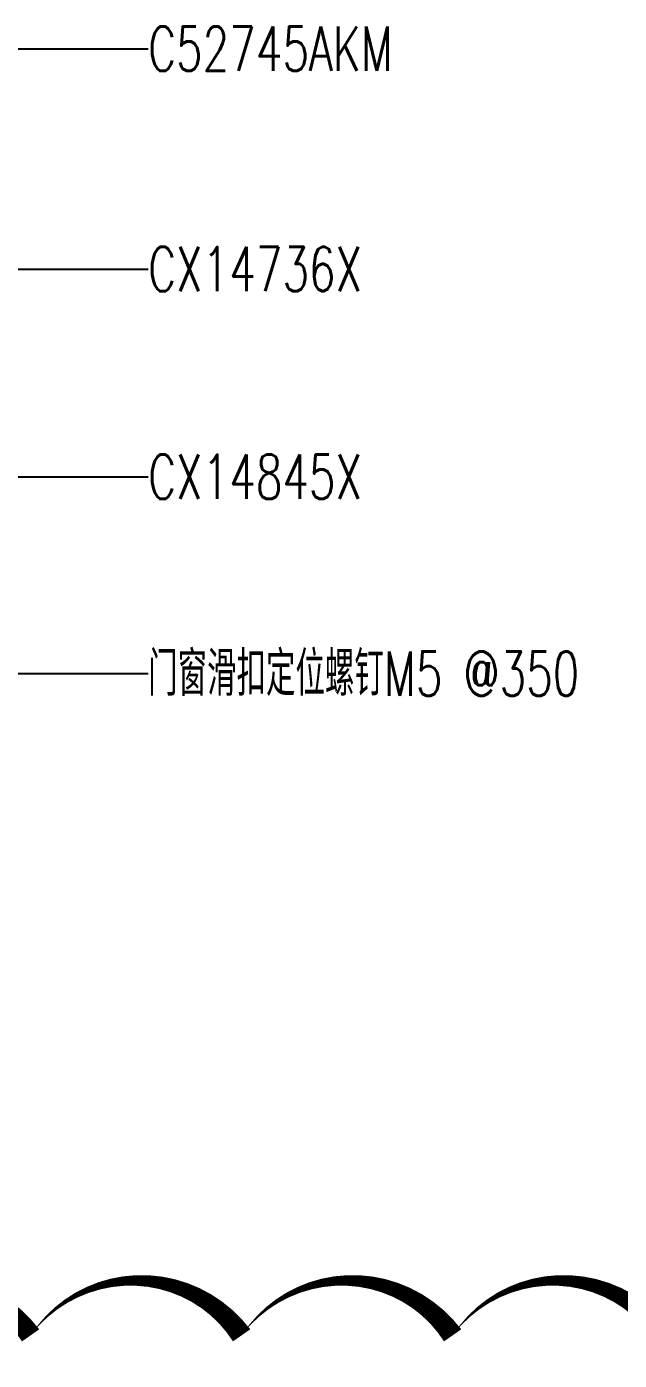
# Model space of a CAD drawing. Extents: x -160106 to 966792, y -663931 to 1550022.
# Drawn here: x -29972.4 to -29832, y -86441.8 to -86125.7 of the extents above; entities that cross this region are included whole.
import ezdxf
from ezdxf.enums import TextEntityAlignment as Align

# ---------------------------------------------------------------- set-up
doc = ezdxf.new("R2010")
doc.units = 0
for name, color, linetype in [('!ZN1-文字-7', 7, 'Continuous'), ('!ZN1-标注-173', 173, 'Continuous'), ('DIM', 173, 'Continuous')]:
    doc.layers.add(name, color=color, linetype=linetype)
doc.styles.add('ZNDimTStyle', font='ROMANS.shx', dxfattribs={"width": 0.7, "bigfont": 'CHINESE.shx'})
doc.styles.add('ZNTextStyle', font='ROMANS.shx', dxfattribs={"width": 0.7, "bigfont": 'CHINESE.shx'})
doc.dimstyles.new('ZN机械-3', dxfattribs={"dimscale": 3, "dimtxt": 2.5, "dimasz": 1.5, "dimexe": 1, "dimexo": 2, "dimgap": 0.9, "dimtad": 1, "dimdec": 0, "dimzin": 0, "dimdsep": 46, "dimtxsty": 'ZNDimTStyle', "dimcen": 2.5, "dimdle": 1, "dimclrd": 173, "dimclre": 173, "dimclrt": 7, "dimazin": 2, "dimtfac": 1, "dimtdec": 4, "dimtix": 1, "dimtmove": 2, "dimatfit": 3, "dimfxl": 0, "dimfrac": 2, "dimtolj": 1, "dimtzin": 0, "dimarcsym": 0})

msp = doc.modelspace()

# ---------------------------------------------------------------- linework, layer by layer
at = {"layer": 'DIM'}
msp.add_lwpolyline([(-30021.5, -86435.9, 0, 5, -0.520567), (-29971.5, -86435.9, 0, 5, -0.520567), (-29921.5, -86435.9, 0, 5, -0.520567), (-29871.5, -86435.9, 0, 5, -0.520567), (-29821.5, -86435.9, 0, 5, -0.520567), (-29771.5, -86435.9, 0, 5, -0.520567), (-29756.74, -86471.14, 0, 5, -0.520567), (-29756.74, -86521.14, 0, 5, -0.520567), (-29756.74, -86571.14, 0, 5, -0.520567), (-29778.47, -86599.41, 0, 5, -0.520567), (-29828.47, -86599.41, 0, 5, -0.520567), (-29878.47, -86599.41, 0, 5, -0.520567), (-29928.47, -86599.41, 0, 5, -0.520567), (-29978.47, -86599.41, 0, 5, -0.520567), (-30021.5, -86592.44, 0, 5, -0.520567), (-30021.5, -86542.44, 0, 5, -0.520567), (-30021.5, -86492.44, 0, 5, -0.520567)], format="xyseb", close=True, dxfattribs=at)

# ---------------------------------------------------------------- texts
at = {"layer": '!ZN1-文字-7', "ltscale": 30, "style": 'ZNTextStyle', "width": 0.7}
for s, p in [('C52745AKM', (-29943.65, -86130.93)), ('CX14736X', (-29943.65, -86183.15)), ('CX14845X', (-29943.65, -86232.37)), ('门窗滑扣定位螺钉M5 @350', (-29943.65, -86279.04))]:
    msp.add_text(s, height=10.5, dxfattribs=at).set_placement(p, align=Align.MIDDLE_LEFT)

# ---------------------------------------------------------------- leaders
at = {"layer": '!ZN1-标注-173'}
for points in [[(-30098.37, -86154.15), (-30084.96, -86130.93), (-29943.65, -86130.93)], [(-30044.82, -86183.15), (-30033.51, -86183.15), (-29943.65, -86183.15)], [(-30061.42, -86242.85), (-30055.37, -86232.37), (-29943.65, -86232.37)], [(-30085.74, -86279.04), (-30033.51, -86279.04), (-29943.65, -86279.04)]]:
    msp.add_leader(points, dimstyle='ZN机械-3', dxfattribs=at)

doc.saveas('drawing.dxf')
